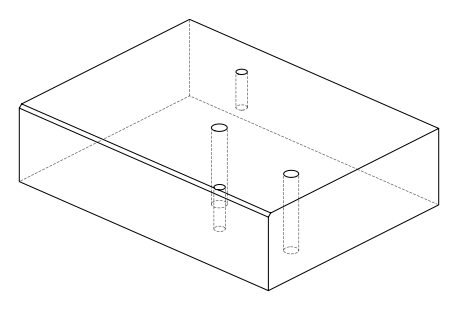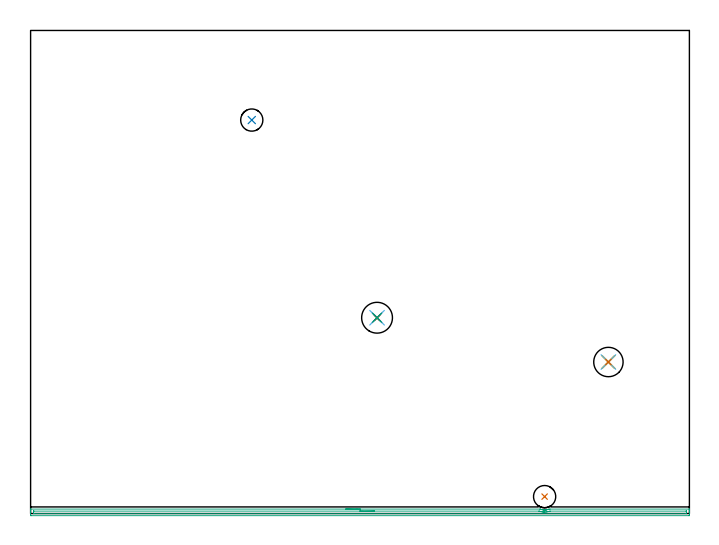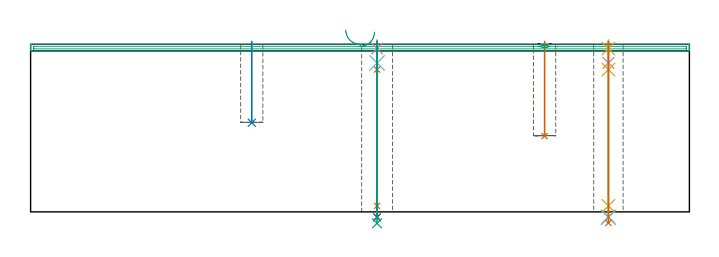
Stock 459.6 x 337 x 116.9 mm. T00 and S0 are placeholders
(PLAN: 13 operations, 10 tool changes, 11.4 min)
(1 INDEXABLE_INSERT_DRILL_BLIND_HOLE_FROM_SOLID | STEP1POCKET | NXT0302_002 | 0.27 min | 12007 mm3)
(2 INDEXABLE_INSERT_DRILL_BLIND_HOLE_FROM_SOLID_1 | STEP1POCKET_1 | NXT0302_002 | 0.23 min | 10259 mm3)
(3 AREA_MILL | FG_CHAMFER_SURFACE | UGT0205_001 | 7.53 min | 4862 mm3)
(4 SPOT_DRILL | STEP1HOLE | NXT0321_9005460120000 | 0.05 min | 183 mm3)
(5 SPOT_DRILL_1 | STEP1HOLE_1 | NXT0321_9005460120000 | 0.05 min | 182 mm3)
(6 DRILL_BLIND_HOLE_INTO_CENTER | STEP1HOLE | NXT0301_058 | 0.06 min | 590 mm3)
(7 GUN_DRILL_THROUGH_HOLE | STEP1HOLE | UGT0307_005 | 0.56 min | 5621 mm3)
(8 DRILL_TO_ENLARGE_THROUGH_HOLE | STEP1HOLE | NXT0301_101 | 0.49 min | 9067 mm3)
(9 DRILL_TO_ENLARGE_THROUGH_HOLE_1 | STEP1HOLE | UGT0301_052 | 0.51 min | 26912 mm3)
(10 DRILL_BLIND_HOLE_INTO_CENTER_1 | STEP1HOLE_1 | NXT0301_058 | 0.06 min | 591 mm3)
(11 GUN_DRILL_THROUGH_HOLE_1 | STEP1HOLE_1 | UGT0307_005 | 0.56 min | 5623 mm3)
(12 DRILL_TO_ENLARGE_THROUGH_HOLE_2 | STEP1HOLE_1 | NXT0301_101 | 0.49 min | 9069 mm3)
(13 DRILL_TO_ENLARGE_THROUGH_HOLE_3 | STEP1HOLE_1 | UGT0301_050 | 0.51 min | 23057 mm3)
(TOOL NXT0302_002 | Index. Insert Drill 15.5mm [880-D1550L20-05] | D15.5 PA176 FL78 Z2)
(TOOL UGT0205_001 | Chamfer Mill 20 x 3 x 45 deg. | D20 FL50 Z2)
(TOOL NXT0321_9005460120000 | NC Spot Drill, 142deg, 12mm, Carbide, Uncoated | D12 PA142 FL30 Z2)
(TOOL NXT0301_058 | Carbide Drill 8.7mm [860.1-0870-026A1-MM 2214] | D8.7 PA140 FL47 Z2)
(TOOL UGT0307_005 | Gun Drill 8.3 mm | D8.3 PA130 FL24 Z1)
(TOOL NXT0301_101 | Carbide Drill 13mm [860.1-1300-104A1-MM 2214] | D13 PA140 FL123 Z2)
(TOOL UGT0301_052 | Twist Drill 21.5 mm | D21.5 PA118 FL150 Z2)
(TOOL UGT0301_050 | Twist Drill 20.5 mm | D20.5 PA118 FL145 Z2)
(OP 1 INDEXABLE_INSERT_DRILL_BLIND_HOLE_FROM_SOLID)
G17 G21 G94 G90
T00 M6
G54
G17 G0 G90 X358.6 Y11.8 S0 M3
G43 Z126.9 H1
G94 G81 G98 Z52.9 F250. R118.9
G80
M5
M2
(OP 2 INDEXABLE_INSERT_DRILL_BLIND_HOLE_FROM_SOLID_1)
G17 G21 G94 G90
T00 M6
G54
G17 G0 G90 X154.3 Y274.5 S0 M3
G43 Z126.9 H1
G94 G81 G98 Z62.2 F250. R118.9
G80
M5
M2
(OP 3 AREA_MILL)
G17 G21 G94 G90
T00 M6
G54
G17 G0 G90 X219.886 Y3.1 S1061 M3
G43 Z126.9 H0
G94 G1 X219.924 Z126.028 F250.
X220.038 Z125.163
X220.226 Z124.312
X220.489 Z123.48
X220.823 Z122.674
X221.225 Z121.9
X221.694 Z121.164
X222.225 Z120.472
X222.815 Z119.829
X223.458 Z119.239
X224.15 Z118.708
X224.886 Z118.24
X225.659 Z117.837
X226.465 Z117.503
X227.297 Z117.241
X228.149 Z117.052
X229.014 Z116.938
X229.886 Z116.9
X355.335
X355.469 Y3.097 Z116.887
X355.74 Y2.995 Z116.792
X355.742
X356.176 Y2.842 Z116.64
X356.622 Y2.713 Z116.512
X356.881 Y2.653 Z116.451
X357.07 Y2.61 Z116.407
X357.515 Y2.534 Z116.332
X357.963 Y2.485 Z116.279
X358.016 Y2.483 Z116.275
X358.322 Y2.463 Z116.262
X358.409 Y2.458 Z116.257
X358.856 Y2.461 Z116.26
X358.879 Y2.463 Z116.261
X358.886 Y2.464 Z116.262
X358.901 Y2.466
X358.909
X358.938 Y2.467 Z116.265
X358.947 Z116.266
X359.303 Y2.491 Z116.288
X359.749 Y2.545 Z116.34
X359.803 Y2.555 Z116.349
X359.914 Y2.573 Z116.371
X360.197 Y2.623 Z116.422
X360.28 Y2.643 Z116.442
X360.642 Y2.729 Z116.527
X361.104 Y2.869 Z116.667
X361.221 Y2.911 Z116.71
X361.535 Y3.023 Z116.822
X361.59 Y3.045 Z116.843
X361.716 Y3.095 Z116.89
X362.483 Y3.1 Z116.9
X459.427
X459.59 Y3.097 Z116.888
X459.593 Y3.069 Z116.86
X459.6 Y2.692 Z116.491
Y2.375 Z116.174
Y1.687 Z115.482
Y0.456 Z114.253
Y-0.087 Z113.708
Y-0.702 Z113.093
X459.597 Y-0.974 Z112.822
X459.592 Y-1.491 Z112.305
X459.504 Y-1.494 Z112.303
X458.98 Y-1.5 Z112.3
X0.62
X0.096 Y-1.494 Z112.303
X0.008 Y-1.491 Z112.305
X0. Y-0.974 Z112.822
Y-0.702 Z113.093
Y-0.087 Z113.708
Y0.456 Z114.253
Y0.8 Z114.596
Y1.343 Z115.139
Y1.687 Z115.482
Y2.375 Z116.174
Y2.692 Z116.492
X0.007 Y3.069 Z116.86
X0.01 Y3.097 Z116.888
X0.173 Y3.1 Z116.9
X229.886
Y1.686 Z115.486
X354.442
X354.888 Y1.679 Z115.479
X355.003 Y1.666 Z115.466
X355.335 Y1.566 Z115.366
X355.932 Y1.392 Z115.192
X356.229 Y1.323 Z115.123
X356.693 Y1.226 Z115.026
X357.122 Y1.154 Z114.954
X357.29 Y1.133 Z114.933
X357.877 Y1.075 Z114.875
X358.016 Y1.066 Z114.866
X358.34 Y1.051 Z114.851
X358.657
X358.909 Y1.054 Z114.854
X359.511 Y1.09 Z114.89
X359.803 Y1.122 Z114.922
X360.303 Y1.19 Z114.99
X360.696 Y1.261 Z115.061
X361.046 Y1.34 Z115.14
X361.59 Y1.484 Z115.284
X361.749 Y1.528 Z115.328
X362.262 Y1.679 Z115.479
X362.483 Y1.686 Z115.486
X457.193
X457.416 Y1.684 Z115.484
X457.527 Y1.681 Z115.481
X457.579 Y1.679 Z115.479
X457.591 Y1.672 Z115.472
X457.593 Y1.653 Z115.453
X457.597 Y1.544 Z115.344
X457.6 Y1.283 Z115.083
Y0.8 Z114.6
Y0.396 Z114.196
X457.596 Y-0.008 Z113.792
X457.592 Y-0.061 Z113.739
X457.588 Y-0.08 Z113.72
X457.582 Y-0.081 Z113.719
X457.528 Y-0.084 Z113.716
X457.416 Y-0.085 Z113.715
X457.193 Y-0.086 Z113.714
X2.407
X2.184 Y-0.084 Z113.716
X2.073 Y-0.081 Z113.719
X2.021 Y-0.079 Z113.721
X2.009 Y-0.072 Z113.728
X2.007 Y-0.053 Z113.747
X2.003 Y0.056 Z113.856
X2. Y0.317 Z114.117
Y0.8 Z114.6
Y1.204 Z115.004
X2.004 Y1.608 Z115.408
X2.008 Y1.661 Z115.461
X2.012 Y1.68 Z115.48
X2.018 Y1.681 Z115.481
X2.072 Y1.684 Z115.484
X2.184 Y1.685 Z115.485
X2.407 Y1.686 Z115.486
X229.886
X230.757 Z115.524
X231.622 Z115.638
X232.474 Z115.826
X233.306 Z116.089
X234.112 Z116.423
X234.886 Z116.825
X235.621 Z117.294
X236.314 Z117.825
X236.957 Z118.415
X237.546 Z119.058
X238.077 Z119.75
X238.546 Z120.486
X238.949 Z121.26
X239.283 Z122.066
X239.545 Z122.898
X239.734 Z123.749
X239.848 Z124.614
X239.886 Z125.486
G0 Z126.9
M5
M2
(OP 4 SPOT_DRILL)
G17 G21 G94 G90
T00 M6
G54
G17 G0 G90 X241.7 Y136.6 S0 M3
G43 Z126.9 H0
G94 G81 G98 Z113.9 F250. R119.9
G80
M5
M2
(OP 5 SPOT_DRILL_1)
G17 G21 G94 G90
T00 M6
G54
G17 G0 G90 X403.1 Y105.7 S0 M3
G43 Z126.9 H0
G94 G81 G98 Z113.9 F250. R119.9
G80
M5
M2
(OP 6 DRILL_BLIND_HOLE_INTO_CENTER)
G17 G21 G94 G90
T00 M6
G54
G17 G0 G90 X241.7 Y136.6 S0 M3
G43 Z126.9 H1
G94 G81 G98 Z103.85 F250. R118.9
G80
M5
M2
(OP 7 GUN_DRILL_THROUGH_HOLE)
G17 G21 G94 G90
T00 M6
G54
G17 G0 G90 X241.7 Y136.6 M8
G43 Z126.9 H0
Z113.973
S716 M3
G94 G1 Z99.275 F125. M26
G4 X.084
Z4.15 F250.
G4 X.084
Z-3.435 F125.
G4 X.084
M5
M9
G0 Z113.973
Z126.9
M2
(OP 8 DRILL_TO_ENLARGE_THROUGH_HOLE)
G17 G21 G94 G90
T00 M6
G54
G17 G0 G90 X241.7 Y136.6 S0 M3
G43 Z126.9 H1
G94 G73 G98 Z-3.866 F250. Q12.077 R118.9
G80
M5
M2
(OP 9 DRILL_TO_ENLARGE_THROUGH_HOLE_1)
G17 G21 G94 G90
T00 M6
G54
G17 G0 G90 X241.7 Y136.6 S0 M3
G43 Z126.9 H0
G94 G73 G98 Z-7.959 F250. Q20.81 R118.9
G80
M5
M2
(OP 10 DRILL_BLIND_HOLE_INTO_CENTER_1)
G17 G21 G94 G90
T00 M6
G54
G17 G0 G90 X403.1 Y105.7 S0 M3
G43 Z126.9 H1
G94 G81 G98 Z103.85 F250. R118.9
G80
M5
M2
(OP 11 GUN_DRILL_THROUGH_HOLE_1)
G17 G21 G94 G90
T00 M6
G54
G17 G0 G90 X403.1 Y105.7 M8
G43 Z126.9 H0
Z113.656
S716 M3
G94 G1 Z99.275 F125. M26
G4 X.084
Z4.15 F250.
G4 X.084
Z-3.435 F125.
G4 X.084
M5
M9
G0 Z113.656
Z126.9
M2
(OP 12 DRILL_TO_ENLARGE_THROUGH_HOLE_2)
G17 G21 G94 G90
T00 M6
G54
G17 G0 G90 X403.1 Y105.7 S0 M3
G43 Z126.9 H1
G94 G73 G98 Z-3.866 F250. Q12.077 R118.9
G80
M5
M2
(OP 13 DRILL_TO_ENLARGE_THROUGH_HOLE_3)
G17 G21 G94 G90
T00 M6
G54
G17 G0 G90 X403.1 Y105.7 S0 M3
G43 Z126.9 H0
G94 G73 G98 Z-7.659 F250. Q17.794 R118.9
G80
M5
M2
